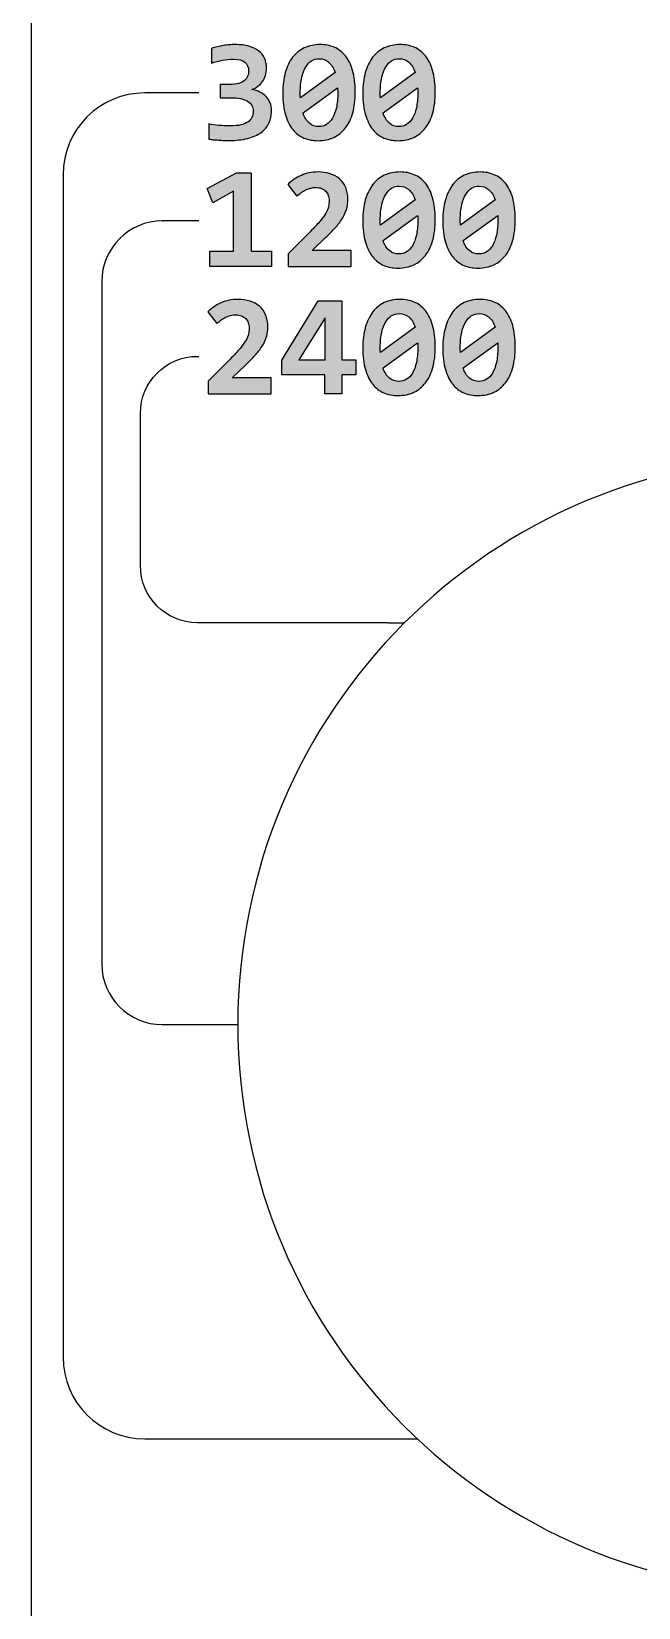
# Model space of a CAD drawing. Extents: x 82 to 113, y 106 to 206.
# Drawn here: x 81.82 to 93.59, y 146.97 to 177.52 of the extents above; entities that cross this region are included whole.
import ezdxf

# ---------------------------------------------------------------- set-up
doc = ezdxf.new("R2010")
doc.units = 0
doc.header["$MEASUREMENT"] = 0
doc.layers.add('LAYER_2', color=7, linetype='CONTINUOUS')
doc.layers.add('LAYER_3', color=7, linetype='CONTINUOUS')

# ---------------------------------------------------------------- blocks, each defined once
blk = doc.blocks.new('BLOCK_3')
at = {"layer": 'LAYER_3', "color": 7}
blk.add_open_spline([(107.816, 158.271), (107.816, 152.196), (102.891, 147.271), (96.816, 147.271), (90.741, 147.271), (85.816, 152.196), (85.816, 158.271), (85.816, 164.346), (90.741, 169.271), (96.816, 169.271), (102.891, 169.271), (107.816, 164.346), (107.816, 158.271), (107.816, 158.271), (107.816, 158.271), (107.816, 158.271)], degree=3, knots=[0, 0, 0, 0, 1, 1, 1, 2, 2, 2, 3, 3, 3, 4, 4, 4, 5, 5, 5, 5], dxfattribs=at)
blk = doc.blocks.new('BLOCK_4')
at = {"layer": 'LAYER_3', "color": 7}
blk.add_open_spline([(107.816, 158.271), (107.816, 152.196), (102.891, 147.271), (96.816, 147.271), (90.741, 147.271), (85.816, 152.196), (85.816, 158.271), (85.816, 164.346), (90.741, 169.271), (96.816, 169.271), (102.891, 169.271), (107.816, 164.346), (107.816, 158.271), (107.816, 158.271), (107.816, 158.271), (107.816, 158.271)], degree=3, knots=[0, 0, 0, 0, 1, 1, 1, 2, 2, 2, 3, 3, 3, 4, 4, 4, 5, 5, 5, 5], dxfattribs=at)
blk = doc.blocks.new('BLOCK_14')
at = {"layer": 'LAYER_2'}
h = blk.add_hatch(color=7, dxfattribs=at)
h.dxf.hatch_style = 2
edge = h.paths.add_edge_path()
edge.add_spline(control_points=[(86.468, 175.983), (86.468, 175.894), (86.452, 175.814), (86.419, 175.743), (86.386, 175.672), (86.335, 175.611), (86.267, 175.561), (86.198, 175.511), (86.112, 175.473), (86.008, 175.446), (85.904, 175.419), (85.782, 175.406), (85.642, 175.406), (85.61, 175.406), (85.578, 175.407), (85.543, 175.408), (85.509, 175.409), (85.474, 175.411), (85.44, 175.414), (85.407, 175.416), (85.373, 175.419), (85.341, 175.422), (85.309, 175.425), (85.28, 175.429), (85.254, 175.434), (85.254, 175.434), (85.254, 175.726), (85.254, 175.726), (85.312, 175.715), (85.377, 175.706), (85.449, 175.699), (85.522, 175.692), (85.597, 175.689), (85.675, 175.689), (85.751, 175.689), (85.817, 175.695), (85.872, 175.708), (85.927, 175.721), (85.972, 175.739), (86.008, 175.764), (86.044, 175.788), (86.07, 175.818), (86.087, 175.854), (86.104, 175.89), (86.113, 175.93), (86.113, 175.975), (86.113, 176.015), (86.104, 176.05), (86.087, 176.083), (86.069, 176.115), (86.043, 176.142), (86.007, 176.165), (85.971, 176.187), (85.925, 176.205), (85.87, 176.217), (85.814, 176.229), (85.748, 176.236), (85.672, 176.236), (85.672, 176.236), (85.472, 176.236), (85.472, 176.236), (85.472, 176.236), (85.472, 176.492), (85.472, 176.492), (85.472, 176.492), (85.655, 176.492), (85.655, 176.492), (85.727, 176.492), (85.786, 176.499), (85.834, 176.513), (85.881, 176.528), (85.919, 176.547), (85.947, 176.57), (85.975, 176.594), (85.995, 176.623), (86.007, 176.655), (86.019, 176.688), (86.025, 176.722), (86.025, 176.758), (86.025, 176.831), (86.001, 176.887), (85.953, 176.925), (85.905, 176.963), (85.831, 176.982), (85.731, 176.982), (85.66, 176.982), (85.589, 176.976), (85.519, 176.962), (85.449, 176.948), (85.377, 176.93), (85.303, 176.907), (85.303, 176.907), (85.303, 177.189), (85.303, 177.189), (85.344, 177.203), (85.383, 177.215), (85.421, 177.224), (85.459, 177.233), (85.496, 177.241), (85.534, 177.247), (85.572, 177.253), (85.61, 177.258), (85.649, 177.261), (85.687, 177.264), (85.727, 177.265), (85.768, 177.265), (85.868, 177.265), (85.955, 177.254), (86.03, 177.233), (86.104, 177.212), (86.167, 177.182), (86.218, 177.143), (86.269, 177.104), (86.308, 177.056), (86.333, 177), (86.359, 176.944), (86.372, 176.882), (86.372, 176.813), (86.372, 176.704), (86.347, 176.615), (86.297, 176.548), (86.247, 176.48), (86.177, 176.429), (86.087, 176.393), (86.145, 176.384), (86.197, 176.368), (86.244, 176.345), (86.291, 176.323), (86.331, 176.294), (86.364, 176.258), (86.398, 176.223), (86.424, 176.182), (86.442, 176.136), (86.459, 176.09), (86.468, 176.039), (86.468, 175.983)], knot_values=[0, 0, 0, 0, 1, 1, 1, 2, 2, 2, 3, 3, 3, 4, 4, 4, 5, 5, 5, 6, 6, 6, 7, 7, 7, 8, 8, 8, 9, 9, 9, 10, 10, 10, 11, 11, 11, 12, 12, 12, 13, 13, 13, 14, 14, 14, 15, 15, 15, 16, 16, 16, 17, 17, 17, 18, 18, 18, 19, 19, 19, 20, 20, 20, 21, 21, 21, 22, 22, 22, 23, 23, 23, 24, 24, 24, 25, 25, 25, 26, 26, 26, 27, 27, 27, 28, 28, 28, 29, 29, 29, 30, 30, 30, 31, 31, 31, 32, 32, 32, 33, 33, 33, 34, 34, 34, 35, 35, 35, 36, 36, 36, 37, 37, 37, 38, 38, 38, 39, 39, 39, 40, 40, 40, 41, 41, 41, 42, 42, 42, 43, 43, 43, 44, 44, 44, 45, 45, 45, 45], degree=3, periodic=1)
h = blk.add_hatch(color=7, dxfattribs=at)
h.dxf.hatch_style = 2
edge = h.paths.add_edge_path()
edge.add_spline(control_points=[(88.093, 176.342), (88.093, 176.194), (88.077, 176.061), (88.045, 175.945), (88.013, 175.828), (87.966, 175.73), (87.904, 175.649), (87.842, 175.569), (87.766, 175.507), (87.677, 175.465), (87.588, 175.423), (87.486, 175.402), (87.371, 175.402), (87.272, 175.402), (87.18, 175.419), (87.097, 175.454), (87.013, 175.489), (86.941, 175.544), (86.88, 175.619), (86.82, 175.694), (86.772, 175.79), (86.739, 175.906), (86.705, 176.023), (86.688, 176.163), (86.688, 176.325), (86.688, 176.473), (86.704, 176.605), (86.736, 176.722), (86.769, 176.839), (86.816, 176.937), (86.878, 177.018), (86.939, 177.098), (87.015, 177.159), (87.105, 177.202), (87.195, 177.244), (87.297, 177.265), (87.411, 177.265), (87.51, 177.265), (87.602, 177.248), (87.685, 177.213), (87.769, 177.178), (87.841, 177.123), (87.901, 177.049), (87.961, 176.974), (88.008, 176.879), (88.042, 176.762), (88.076, 176.645), (88.093, 176.505), (88.093, 176.342)], knot_values=[0, 0, 0, 0, 1, 1, 1, 2, 2, 2, 3, 3, 3, 4, 4, 4, 5, 5, 5, 6, 6, 6, 7, 7, 7, 8, 8, 8, 9, 9, 9, 10, 10, 10, 11, 11, 11, 12, 12, 12, 13, 13, 13, 14, 14, 14, 15, 15, 15, 16, 16, 16, 16], degree=3, periodic=1)
edge = h.paths.add_edge_path()
edge.add_spline(control_points=[(87.027, 176.336), (87.027, 176.318), (87.027, 176.301), (87.027, 176.285), (87.027, 176.268), (87.027, 176.252), (87.029, 176.236), (87.029, 176.236), (87.705, 176.723), (87.705, 176.723), (87.672, 176.814), (87.63, 176.882), (87.577, 176.925), (87.524, 176.969), (87.462, 176.991), (87.39, 176.991), (87.339, 176.991), (87.291, 176.978), (87.247, 176.951), (87.203, 176.925), (87.165, 176.885), (87.132, 176.831), (87.099, 176.777), (87.074, 176.709), (87.055, 176.627), (87.036, 176.545), (87.027, 176.448), (87.027, 176.336)], knot_values=[0, 0, 0, 0, 1, 1, 1, 2, 2, 2, 3, 3, 3, 4, 4, 4, 5, 5, 5, 6, 6, 6, 7, 7, 7, 8, 8, 8, 9, 9, 9, 9], degree=3, periodic=1)
edge = h.paths.add_edge_path()
edge.add_spline(control_points=[(87.754, 176.331), (87.754, 176.346), (87.754, 176.362), (87.753, 176.378), (87.752, 176.394), (87.751, 176.41), (87.751, 176.424), (87.751, 176.424), (87.08, 175.939), (87.08, 175.939), (87.11, 175.85), (87.151, 175.784), (87.204, 175.741), (87.258, 175.698), (87.32, 175.676), (87.39, 175.676), (87.442, 175.676), (87.49, 175.689), (87.534, 175.716), (87.579, 175.743), (87.618, 175.783), (87.65, 175.837), (87.683, 175.89), (87.708, 175.958), (87.727, 176.041), (87.745, 176.123), (87.754, 176.22), (87.754, 176.331)], knot_values=[0, 0, 0, 0, 1, 1, 1, 2, 2, 2, 3, 3, 3, 4, 4, 4, 5, 5, 5, 6, 6, 6, 7, 7, 7, 8, 8, 8, 9, 9, 9, 9], degree=3, periodic=1)
h = blk.add_hatch(color=7, dxfattribs=at)
h.dxf.hatch_style = 2
edge = h.paths.add_edge_path()
edge.add_spline(control_points=[(89.645, 176.342), (89.645, 176.194), (89.629, 176.061), (89.597, 175.945), (89.564, 175.828), (89.517, 175.73), (89.455, 175.649), (89.393, 175.569), (89.318, 175.507), (89.229, 175.465), (89.14, 175.423), (89.038, 175.402), (88.923, 175.402), (88.824, 175.402), (88.732, 175.419), (88.649, 175.454), (88.565, 175.489), (88.493, 175.544), (88.432, 175.619), (88.372, 175.694), (88.324, 175.79), (88.29, 175.906), (88.256, 176.023), (88.239, 176.163), (88.239, 176.325), (88.239, 176.473), (88.256, 176.605), (88.288, 176.722), (88.321, 176.839), (88.368, 176.937), (88.429, 177.018), (88.491, 177.098), (88.567, 177.159), (88.657, 177.202), (88.747, 177.244), (88.849, 177.265), (88.963, 177.265), (89.062, 177.265), (89.153, 177.248), (89.237, 177.213), (89.32, 177.178), (89.392, 177.123), (89.453, 177.049), (89.513, 176.974), (89.56, 176.879), (89.594, 176.762), (89.628, 176.645), (89.645, 176.505), (89.645, 176.342)], knot_values=[0, 0, 0, 0, 1, 1, 1, 2, 2, 2, 3, 3, 3, 4, 4, 4, 5, 5, 5, 6, 6, 6, 7, 7, 7, 8, 8, 8, 9, 9, 9, 10, 10, 10, 11, 11, 11, 12, 12, 12, 13, 13, 13, 14, 14, 14, 15, 15, 15, 16, 16, 16, 16], degree=3, periodic=1)
edge = h.paths.add_edge_path()
edge.add_spline(control_points=[(88.578, 176.336), (88.578, 176.318), (88.578, 176.301), (88.578, 176.285), (88.578, 176.268), (88.579, 176.252), (88.581, 176.236), (88.581, 176.236), (89.256, 176.723), (89.256, 176.723), (89.224, 176.814), (89.182, 176.882), (89.129, 176.925), (89.076, 176.969), (89.014, 176.991), (88.942, 176.991), (88.891, 176.991), (88.843, 176.978), (88.799, 176.951), (88.755, 176.925), (88.716, 176.885), (88.684, 176.831), (88.651, 176.777), (88.625, 176.709), (88.606, 176.627), (88.588, 176.545), (88.578, 176.448), (88.578, 176.336)], knot_values=[0, 0, 0, 0, 1, 1, 1, 2, 2, 2, 3, 3, 3, 4, 4, 4, 5, 5, 5, 6, 6, 6, 7, 7, 7, 8, 8, 8, 9, 9, 9, 9], degree=3, periodic=1)
edge = h.paths.add_edge_path()
edge.add_spline(control_points=[(89.306, 176.331), (89.306, 176.346), (89.305, 176.362), (89.304, 176.378), (89.304, 176.394), (89.303, 176.41), (89.303, 176.424), (89.303, 176.424), (88.632, 175.939), (88.632, 175.939), (88.661, 175.85), (88.703, 175.784), (88.756, 175.741), (88.809, 175.698), (88.871, 175.676), (88.942, 175.676), (88.994, 175.676), (89.041, 175.689), (89.086, 175.716), (89.131, 175.743), (89.169, 175.783), (89.202, 175.837), (89.234, 175.89), (89.26, 175.958), (89.278, 176.041), (89.297, 176.123), (89.306, 176.22), (89.306, 176.331)], knot_values=[0, 0, 0, 0, 1, 1, 1, 2, 2, 2, 3, 3, 3, 4, 4, 4, 5, 5, 5, 6, 6, 6, 7, 7, 7, 8, 8, 8, 9, 9, 9, 9], degree=3, periodic=1)
h = blk.add_hatch(color=7, dxfattribs=at)
h.dxf.hatch_style = 2
h.paths.add_polyline_path([(85.272, 172.964), (85.272, 173.263), (85.731, 173.263), (85.731, 174.421), (85.332, 174.2), (85.221, 174.474), (85.793, 174.776), (86.076, 174.776), (86.076, 173.263), (86.471, 173.263), (86.471, 172.964)])
h = blk.add_hatch(color=7, dxfattribs=at)
h.dxf.hatch_style = 2
edge = h.paths.add_edge_path()
edge.add_spline(control_points=[(86.792, 172.964), (86.792, 172.964), (86.792, 173.212), (86.792, 173.212), (86.792, 173.212), (87.218, 173.638), (87.218, 173.638), (87.298, 173.718), (87.362, 173.787), (87.41, 173.845), (87.459, 173.903), (87.496, 173.954), (87.522, 174), (87.548, 174.045), (87.565, 174.087), (87.574, 174.126), (87.582, 174.164), (87.586, 174.204), (87.586, 174.246), (87.586, 174.28), (87.581, 174.312), (87.57, 174.343), (87.558, 174.374), (87.542, 174.4), (87.521, 174.423), (87.5, 174.445), (87.474, 174.463), (87.441, 174.477), (87.409, 174.49), (87.372, 174.496), (87.331, 174.496), (87.26, 174.496), (87.195, 174.481), (87.134, 174.45), (87.073, 174.42), (87.016, 174.379), (86.962, 174.327), (86.962, 174.327), (86.784, 174.556), (86.784, 174.556), (86.862, 174.628), (86.95, 174.686), (87.048, 174.73), (87.146, 174.774), (87.252, 174.796), (87.366, 174.796), (87.454, 174.796), (87.534, 174.784), (87.605, 174.762), (87.677, 174.739), (87.738, 174.706), (87.789, 174.662), (87.84, 174.618), (87.88, 174.563), (87.908, 174.496), (87.936, 174.43), (87.95, 174.354), (87.95, 174.268), (87.95, 174.196), (87.94, 174.129), (87.921, 174.067), (87.902, 174.005), (87.874, 173.945), (87.837, 173.886), (87.8, 173.827), (87.755, 173.768), (87.701, 173.71), (87.647, 173.651), (87.586, 173.589), (87.517, 173.524), (87.517, 173.524), (87.255, 173.274), (87.255, 173.274), (87.255, 173.274), (88.015, 173.274), (88.015, 173.274), (88.015, 173.274), (88.015, 172.964), (88.015, 172.964), (88.015, 172.964), (86.792, 172.964), (86.792, 172.964)], knot_values=[0, 0, 0, 0, 1, 1, 1, 2, 2, 2, 3, 3, 3, 4, 4, 4, 5, 5, 5, 6, 6, 6, 7, 7, 7, 8, 8, 8, 9, 9, 9, 10, 10, 10, 11, 11, 11, 12, 12, 12, 13, 13, 13, 14, 14, 14, 15, 15, 15, 16, 16, 16, 17, 17, 17, 18, 18, 18, 19, 19, 19, 20, 20, 20, 21, 21, 21, 22, 22, 22, 23, 23, 23, 24, 24, 24, 25, 25, 25, 26, 26, 26, 27, 27, 27, 27], degree=3, periodic=1)
h = blk.add_hatch(color=7, dxfattribs=at)
h.dxf.hatch_style = 2
edge = h.paths.add_edge_path()
edge.add_spline(control_points=[(89.645, 173.872), (89.645, 173.724), (89.629, 173.592), (89.597, 173.475), (89.564, 173.359), (89.517, 173.26), (89.455, 173.18), (89.393, 173.099), (89.318, 173.038), (89.229, 172.996), (89.14, 172.954), (89.038, 172.932), (88.923, 172.932), (88.824, 172.932), (88.732, 172.95), (88.649, 172.985), (88.565, 173.02), (88.493, 173.075), (88.432, 173.149), (88.372, 173.224), (88.324, 173.32), (88.29, 173.437), (88.256, 173.553), (88.239, 173.693), (88.239, 173.856), (88.239, 174.004), (88.256, 174.136), (88.288, 174.253), (88.321, 174.369), (88.368, 174.468), (88.429, 174.548), (88.491, 174.629), (88.567, 174.69), (88.657, 174.732), (88.747, 174.774), (88.849, 174.796), (88.963, 174.796), (89.062, 174.796), (89.153, 174.778), (89.237, 174.743), (89.32, 174.708), (89.392, 174.654), (89.453, 174.579), (89.513, 174.505), (89.56, 174.409), (89.594, 174.293), (89.628, 174.176), (89.645, 174.036), (89.645, 173.872)], knot_values=[0, 0, 0, 0, 1, 1, 1, 2, 2, 2, 3, 3, 3, 4, 4, 4, 5, 5, 5, 6, 6, 6, 7, 7, 7, 8, 8, 8, 9, 9, 9, 10, 10, 10, 11, 11, 11, 12, 12, 12, 13, 13, 13, 14, 14, 14, 15, 15, 15, 16, 16, 16, 16], degree=3, periodic=1)
edge = h.paths.add_edge_path()
edge.add_spline(control_points=[(88.578, 173.867), (88.578, 173.848), (88.578, 173.831), (88.578, 173.815), (88.578, 173.799), (88.579, 173.783), (88.581, 173.766), (88.581, 173.766), (89.256, 174.254), (89.256, 174.254), (89.224, 174.345), (89.182, 174.412), (89.129, 174.456), (89.076, 174.499), (89.014, 174.521), (88.942, 174.521), (88.891, 174.521), (88.843, 174.508), (88.799, 174.482), (88.755, 174.456), (88.716, 174.416), (88.684, 174.361), (88.651, 174.307), (88.625, 174.239), (88.606, 174.158), (88.588, 174.076), (88.578, 173.979), (88.578, 173.867)], knot_values=[0, 0, 0, 0, 1, 1, 1, 2, 2, 2, 3, 3, 3, 4, 4, 4, 5, 5, 5, 6, 6, 6, 7, 7, 7, 8, 8, 8, 9, 9, 9, 9], degree=3, periodic=1)
edge = h.paths.add_edge_path()
edge.add_spline(control_points=[(89.306, 173.861), (89.306, 173.877), (89.305, 173.893), (89.304, 173.909), (89.304, 173.925), (89.303, 173.94), (89.303, 173.955), (89.303, 173.955), (88.632, 173.47), (88.632, 173.47), (88.661, 173.381), (88.703, 173.315), (88.756, 173.271), (88.809, 173.228), (88.871, 173.207), (88.942, 173.207), (88.994, 173.207), (89.041, 173.22), (89.086, 173.247), (89.131, 173.273), (89.169, 173.313), (89.202, 173.367), (89.234, 173.421), (89.26, 173.489), (89.278, 173.571), (89.297, 173.653), (89.306, 173.75), (89.306, 173.861)], knot_values=[0, 0, 0, 0, 1, 1, 1, 2, 2, 2, 3, 3, 3, 4, 4, 4, 5, 5, 5, 6, 6, 6, 7, 7, 7, 8, 8, 8, 9, 9, 9, 9], degree=3, periodic=1)
h = blk.add_hatch(color=7, dxfattribs=at)
h.dxf.hatch_style = 2
edge = h.paths.add_edge_path()
edge.add_spline(control_points=[(91.197, 173.872), (91.197, 173.724), (91.18, 173.592), (91.148, 173.475), (91.116, 173.359), (91.069, 173.26), (91.007, 173.18), (90.945, 173.099), (90.869, 173.038), (90.78, 172.996), (90.691, 172.954), (90.589, 172.932), (90.474, 172.932), (90.375, 172.932), (90.284, 172.95), (90.2, 172.985), (90.117, 173.02), (90.044, 173.075), (89.984, 173.149), (89.923, 173.224), (89.876, 173.32), (89.842, 173.437), (89.808, 173.553), (89.791, 173.693), (89.791, 173.856), (89.791, 174.004), (89.807, 174.136), (89.84, 174.253), (89.872, 174.369), (89.92, 174.468), (89.981, 174.548), (90.043, 174.629), (90.118, 174.69), (90.208, 174.732), (90.299, 174.774), (90.401, 174.796), (90.514, 174.796), (90.614, 174.796), (90.705, 174.778), (90.789, 174.743), (90.872, 174.708), (90.944, 174.654), (91.004, 174.579), (91.064, 174.505), (91.112, 174.409), (91.146, 174.293), (91.179, 174.176), (91.197, 174.036), (91.197, 173.872)], knot_values=[0, 0, 0, 0, 1, 1, 1, 2, 2, 2, 3, 3, 3, 4, 4, 4, 5, 5, 5, 6, 6, 6, 7, 7, 7, 8, 8, 8, 9, 9, 9, 10, 10, 10, 11, 11, 11, 12, 12, 12, 13, 13, 13, 14, 14, 14, 15, 15, 15, 16, 16, 16, 16], degree=3, periodic=1)
edge = h.paths.add_edge_path()
edge.add_spline(control_points=[(90.13, 173.867), (90.13, 173.848), (90.13, 173.831), (90.13, 173.815), (90.13, 173.799), (90.131, 173.783), (90.133, 173.766), (90.133, 173.766), (90.808, 174.254), (90.808, 174.254), (90.776, 174.345), (90.733, 174.412), (90.68, 174.456), (90.628, 174.499), (90.565, 174.521), (90.494, 174.521), (90.442, 174.521), (90.394, 174.508), (90.35, 174.482), (90.306, 174.456), (90.268, 174.416), (90.235, 174.361), (90.203, 174.307), (90.177, 174.239), (90.158, 174.158), (90.139, 174.076), (90.13, 173.979), (90.13, 173.867)], knot_values=[0, 0, 0, 0, 1, 1, 1, 2, 2, 2, 3, 3, 3, 4, 4, 4, 5, 5, 5, 6, 6, 6, 7, 7, 7, 8, 8, 8, 9, 9, 9, 9], degree=3, periodic=1)
edge = h.paths.add_edge_path()
edge.add_spline(control_points=[(90.858, 173.861), (90.858, 173.877), (90.857, 173.893), (90.856, 173.909), (90.855, 173.925), (90.855, 173.94), (90.855, 173.955), (90.855, 173.955), (90.184, 173.47), (90.184, 173.47), (90.213, 173.381), (90.254, 173.315), (90.308, 173.271), (90.361, 173.228), (90.423, 173.207), (90.494, 173.207), (90.545, 173.207), (90.593, 173.22), (90.638, 173.247), (90.682, 173.273), (90.721, 173.313), (90.753, 173.367), (90.786, 173.421), (90.812, 173.489), (90.83, 173.571), (90.848, 173.653), (90.858, 173.75), (90.858, 173.861)], knot_values=[0, 0, 0, 0, 1, 1, 1, 2, 2, 2, 3, 3, 3, 4, 4, 4, 5, 5, 5, 6, 6, 6, 7, 7, 7, 8, 8, 8, 9, 9, 9, 9], degree=3, periodic=1)
h = blk.add_hatch(color=7, dxfattribs=at)
h.dxf.hatch_style = 2
edge = h.paths.add_edge_path()
edge.add_spline(control_points=[(85.241, 170.495), (85.241, 170.495), (85.241, 170.743), (85.241, 170.743), (85.241, 170.743), (85.666, 171.169), (85.666, 171.169), (85.746, 171.248), (85.81, 171.317), (85.859, 171.375), (85.907, 171.433), (85.944, 171.485), (85.97, 171.53), (85.996, 171.576), (86.014, 171.618), (86.022, 171.656), (86.03, 171.695), (86.034, 171.735), (86.034, 171.776), (86.034, 171.81), (86.029, 171.843), (86.018, 171.873), (86.007, 171.904), (85.991, 171.931), (85.97, 171.953), (85.948, 171.976), (85.922, 171.994), (85.89, 172.007), (85.857, 172.02), (85.821, 172.027), (85.779, 172.027), (85.709, 172.027), (85.643, 172.012), (85.582, 171.981), (85.522, 171.95), (85.464, 171.909), (85.41, 171.858), (85.41, 171.858), (85.232, 172.086), (85.232, 172.086), (85.31, 172.159), (85.398, 172.217), (85.496, 172.261), (85.594, 172.304), (85.7, 172.326), (85.814, 172.326), (85.902, 172.326), (85.982, 172.315), (86.054, 172.292), (86.125, 172.27), (86.187, 172.237), (86.238, 172.192), (86.289, 172.148), (86.328, 172.093), (86.356, 172.027), (86.384, 171.961), (86.398, 171.885), (86.398, 171.798), (86.398, 171.727), (86.389, 171.66), (86.369, 171.598), (86.35, 171.536), (86.322, 171.475), (86.285, 171.417), (86.248, 171.358), (86.203, 171.299), (86.149, 171.24), (86.096, 171.181), (86.034, 171.119), (85.965, 171.054), (85.965, 171.054), (85.704, 170.805), (85.704, 170.805), (85.704, 170.805), (86.463, 170.805), (86.463, 170.805), (86.463, 170.805), (86.463, 170.495), (86.463, 170.495), (86.463, 170.495), (85.241, 170.495), (85.241, 170.495)], knot_values=[0, 0, 0, 0, 1, 1, 1, 2, 2, 2, 3, 3, 3, 4, 4, 4, 5, 5, 5, 6, 6, 6, 7, 7, 7, 8, 8, 8, 9, 9, 9, 10, 10, 10, 11, 11, 11, 12, 12, 12, 13, 13, 13, 14, 14, 14, 15, 15, 15, 16, 16, 16, 17, 17, 17, 18, 18, 18, 19, 19, 19, 20, 20, 20, 21, 21, 21, 22, 22, 22, 23, 23, 23, 24, 24, 24, 25, 25, 25, 26, 26, 26, 27, 27, 27, 27], degree=3, periodic=1)
h = blk.add_hatch(color=7, dxfattribs=at)
h.dxf.hatch_style = 2
h.paths.add_polyline_path([(87.834, 170.861), (87.834, 170.495), (87.506, 170.495), (87.506, 170.861), (86.668, 170.861), (86.668, 171.149), (87.371, 172.296), (87.834, 172.296), (87.834, 171.158), (88.107, 171.158), (88.107, 170.861)])
h.paths.add_polyline_path([(87.51, 171.971), (86.998, 171.158), (87.51, 171.158)])
h = blk.add_hatch(color=7, dxfattribs=at)
h.dxf.hatch_style = 2
edge = h.paths.add_edge_path()
edge.add_spline(control_points=[(89.645, 171.403), (89.645, 171.255), (89.629, 171.123), (89.597, 171.006), (89.564, 170.889), (89.517, 170.791), (89.455, 170.71), (89.393, 170.63), (89.318, 170.569), (89.229, 170.526), (89.14, 170.484), (89.038, 170.463), (88.923, 170.463), (88.824, 170.463), (88.732, 170.48), (88.649, 170.515), (88.565, 170.55), (88.493, 170.605), (88.432, 170.68), (88.372, 170.755), (88.324, 170.851), (88.29, 170.967), (88.256, 171.084), (88.239, 171.224), (88.239, 171.386), (88.239, 171.534), (88.256, 171.667), (88.288, 171.783), (88.321, 171.9), (88.368, 171.998), (88.429, 172.079), (88.491, 172.159), (88.567, 172.22), (88.657, 172.263), (88.747, 172.305), (88.849, 172.326), (88.963, 172.326), (89.062, 172.326), (89.153, 172.309), (89.237, 172.274), (89.32, 172.239), (89.392, 172.184), (89.453, 172.11), (89.513, 172.035), (89.56, 171.94), (89.594, 171.823), (89.628, 171.706), (89.645, 171.566), (89.645, 171.403)], knot_values=[0, 0, 0, 0, 1, 1, 1, 2, 2, 2, 3, 3, 3, 4, 4, 4, 5, 5, 5, 6, 6, 6, 7, 7, 7, 8, 8, 8, 9, 9, 9, 10, 10, 10, 11, 11, 11, 12, 12, 12, 13, 13, 13, 14, 14, 14, 15, 15, 15, 16, 16, 16, 16], degree=3, periodic=1)
edge = h.paths.add_edge_path()
edge.add_spline(control_points=[(88.578, 171.397), (88.578, 171.379), (88.578, 171.362), (88.578, 171.346), (88.578, 171.33), (88.579, 171.313), (88.581, 171.297), (88.581, 171.297), (89.256, 171.785), (89.256, 171.785), (89.224, 171.875), (89.182, 171.943), (89.129, 171.986), (89.076, 172.03), (89.014, 172.052), (88.942, 172.052), (88.891, 172.052), (88.843, 172.039), (88.799, 172.013), (88.755, 171.986), (88.716, 171.946), (88.684, 171.892), (88.651, 171.838), (88.625, 171.77), (88.606, 171.688), (88.588, 171.606), (88.578, 171.509), (88.578, 171.397)], knot_values=[0, 0, 0, 0, 1, 1, 1, 2, 2, 2, 3, 3, 3, 4, 4, 4, 5, 5, 5, 6, 6, 6, 7, 7, 7, 8, 8, 8, 9, 9, 9, 9], degree=3, periodic=1)
edge = h.paths.add_edge_path()
edge.add_spline(control_points=[(89.306, 171.392), (89.306, 171.407), (89.305, 171.423), (89.304, 171.439), (89.304, 171.455), (89.303, 171.471), (89.303, 171.485), (89.303, 171.485), (88.632, 171), (88.632, 171), (88.661, 170.911), (88.703, 170.845), (88.756, 170.802), (88.809, 170.759), (88.871, 170.737), (88.942, 170.737), (88.994, 170.737), (89.041, 170.75), (89.086, 170.777), (89.131, 170.804), (89.169, 170.844), (89.202, 170.898), (89.234, 170.951), (89.26, 171.02), (89.278, 171.102), (89.297, 171.184), (89.306, 171.281), (89.306, 171.392)], knot_values=[0, 0, 0, 0, 1, 1, 1, 2, 2, 2, 3, 3, 3, 4, 4, 4, 5, 5, 5, 6, 6, 6, 7, 7, 7, 8, 8, 8, 9, 9, 9, 9], degree=3, periodic=1)
h = blk.add_hatch(color=7, dxfattribs=at)
h.dxf.hatch_style = 2
edge = h.paths.add_edge_path()
edge.add_spline(control_points=[(91.197, 171.403), (91.197, 171.255), (91.18, 171.123), (91.148, 171.006), (91.116, 170.889), (91.069, 170.791), (91.007, 170.71), (90.945, 170.63), (90.869, 170.569), (90.78, 170.526), (90.691, 170.484), (90.589, 170.463), (90.474, 170.463), (90.375, 170.463), (90.284, 170.48), (90.2, 170.515), (90.117, 170.55), (90.044, 170.605), (89.984, 170.68), (89.923, 170.755), (89.876, 170.851), (89.842, 170.967), (89.808, 171.084), (89.791, 171.224), (89.791, 171.386), (89.791, 171.534), (89.807, 171.667), (89.84, 171.783), (89.872, 171.9), (89.92, 171.998), (89.981, 172.079), (90.043, 172.159), (90.118, 172.22), (90.208, 172.263), (90.299, 172.305), (90.401, 172.326), (90.514, 172.326), (90.614, 172.326), (90.705, 172.309), (90.789, 172.274), (90.872, 172.239), (90.944, 172.184), (91.004, 172.11), (91.064, 172.035), (91.112, 171.94), (91.146, 171.823), (91.179, 171.706), (91.197, 171.566), (91.197, 171.403)], knot_values=[0, 0, 0, 0, 1, 1, 1, 2, 2, 2, 3, 3, 3, 4, 4, 4, 5, 5, 5, 6, 6, 6, 7, 7, 7, 8, 8, 8, 9, 9, 9, 10, 10, 10, 11, 11, 11, 12, 12, 12, 13, 13, 13, 14, 14, 14, 15, 15, 15, 16, 16, 16, 16], degree=3, periodic=1)
edge = h.paths.add_edge_path()
edge.add_spline(control_points=[(90.13, 171.397), (90.13, 171.379), (90.13, 171.362), (90.13, 171.346), (90.13, 171.33), (90.131, 171.313), (90.133, 171.297), (90.133, 171.297), (90.808, 171.785), (90.808, 171.785), (90.776, 171.875), (90.733, 171.943), (90.68, 171.986), (90.628, 172.03), (90.565, 172.052), (90.494, 172.052), (90.442, 172.052), (90.394, 172.039), (90.35, 172.013), (90.306, 171.986), (90.268, 171.946), (90.235, 171.892), (90.203, 171.838), (90.177, 171.77), (90.158, 171.688), (90.139, 171.606), (90.13, 171.509), (90.13, 171.397)], knot_values=[0, 0, 0, 0, 1, 1, 1, 2, 2, 2, 3, 3, 3, 4, 4, 4, 5, 5, 5, 6, 6, 6, 7, 7, 7, 8, 8, 8, 9, 9, 9, 9], degree=3, periodic=1)
edge = h.paths.add_edge_path()
edge.add_spline(control_points=[(90.858, 171.392), (90.858, 171.407), (90.857, 171.423), (90.856, 171.439), (90.855, 171.455), (90.855, 171.471), (90.855, 171.485), (90.855, 171.485), (90.184, 171), (90.184, 171), (90.213, 170.911), (90.254, 170.845), (90.308, 170.802), (90.361, 170.759), (90.423, 170.737), (90.494, 170.737), (90.545, 170.737), (90.593, 170.75), (90.638, 170.777), (90.682, 170.804), (90.721, 170.844), (90.753, 170.898), (90.786, 170.951), (90.812, 171.02), (90.83, 171.102), (90.848, 171.184), (90.858, 171.281), (90.858, 171.392)], knot_values=[0, 0, 0, 0, 1, 1, 1, 2, 2, 2, 3, 3, 3, 4, 4, 4, 5, 5, 5, 6, 6, 6, 7, 7, 7, 8, 8, 8, 9, 9, 9, 9], degree=3, periodic=1)
for points in [[(85.272, 172.964), (85.272, 173.263), (85.731, 173.263), (85.731, 174.421), (85.332, 174.2), (85.221, 174.474), (85.793, 174.776), (86.076, 174.776), (86.076, 173.263), (86.471, 173.263), (86.471, 172.964), (85.272, 172.964)], [(87.834, 170.861), (87.834, 170.495), (87.506, 170.495), (87.506, 170.861), (86.668, 170.861), (86.668, 171.149), (87.371, 172.296), (87.834, 172.296), (87.834, 171.158), (88.107, 171.158), (88.107, 170.861), (87.834, 170.861)], [(87.51, 171.971), (86.998, 171.158), (87.51, 171.158), (87.51, 171.971)]]:
    blk.add_lwpolyline(points, dxfattribs=at)
for points, knots in [([(86.468, 175.983), (86.468, 175.894), (86.452, 175.814), (86.419, 175.743), (86.386, 175.672), (86.335, 175.611), (86.267, 175.561), (86.198, 175.511), (86.112, 175.473), (86.008, 175.446), (85.904, 175.419), (85.782, 175.406), (85.642, 175.406), (85.61, 175.406), (85.578, 175.407), (85.543, 175.408), (85.509, 175.409), (85.474, 175.411), (85.44, 175.414), (85.407, 175.416), (85.373, 175.419), (85.341, 175.422), (85.309, 175.425), (85.28, 175.429), (85.254, 175.434), (85.254, 175.434), (85.254, 175.726), (85.254, 175.726), (85.312, 175.715), (85.377, 175.706), (85.449, 175.699), (85.522, 175.692), (85.597, 175.689), (85.675, 175.689), (85.751, 175.689), (85.817, 175.695), (85.872, 175.708), (85.927, 175.721), (85.972, 175.739), (86.008, 175.764), (86.044, 175.788), (86.07, 175.818), (86.087, 175.854), (86.104, 175.89), (86.113, 175.93), (86.113, 175.975), (86.113, 176.015), (86.104, 176.05), (86.087, 176.083), (86.069, 176.115), (86.043, 176.142), (86.007, 176.165), (85.971, 176.187), (85.925, 176.205), (85.87, 176.217), (85.814, 176.229), (85.748, 176.236), (85.672, 176.236), (85.672, 176.236), (85.472, 176.236), (85.472, 176.236), (85.472, 176.236), (85.472, 176.492), (85.472, 176.492), (85.472, 176.492), (85.655, 176.492), (85.655, 176.492), (85.727, 176.492), (85.786, 176.499), (85.834, 176.513), (85.881, 176.528), (85.919, 176.547), (85.947, 176.57), (85.975, 176.594), (85.995, 176.623), (86.007, 176.655), (86.019, 176.688), (86.025, 176.722), (86.025, 176.758), (86.025, 176.831), (86.001, 176.887), (85.953, 176.925), (85.905, 176.963), (85.831, 176.982), (85.731, 176.982), (85.66, 176.982), (85.589, 176.976), (85.519, 176.962), (85.449, 176.948), (85.377, 176.93), (85.303, 176.907), (85.303, 176.907), (85.303, 177.189), (85.303, 177.189), (85.344, 177.203), (85.383, 177.215), (85.421, 177.224), (85.459, 177.233), (85.496, 177.241), (85.534, 177.247), (85.572, 177.253), (85.61, 177.258), (85.649, 177.261), (85.687, 177.264), (85.727, 177.265), (85.768, 177.265), (85.868, 177.265), (85.955, 177.254), (86.03, 177.233), (86.104, 177.212), (86.167, 177.182), (86.218, 177.143), (86.269, 177.104), (86.308, 177.056), (86.333, 177), (86.359, 176.944), (86.372, 176.882), (86.372, 176.813), (86.372, 176.704), (86.347, 176.615), (86.297, 176.548), (86.247, 176.48), (86.177, 176.429), (86.087, 176.393), (86.145, 176.384), (86.197, 176.368), (86.244, 176.345), (86.291, 176.323), (86.331, 176.294), (86.364, 176.258), (86.398, 176.223), (86.424, 176.182), (86.442, 176.136), (86.459, 176.09), (86.468, 176.039), (86.468, 175.983)], [0, 0, 0, 0, 1, 1, 1, 2, 2, 2, 3, 3, 3, 4, 4, 4, 5, 5, 5, 6, 6, 6, 7, 7, 7, 8, 8, 8, 9, 9, 9, 10, 10, 10, 11, 11, 11, 12, 12, 12, 13, 13, 13, 14, 14, 14, 15, 15, 15, 16, 16, 16, 17, 17, 17, 18, 18, 18, 19, 19, 19, 20, 20, 20, 21, 21, 21, 22, 22, 22, 23, 23, 23, 24, 24, 24, 25, 25, 25, 26, 26, 26, 27, 27, 27, 28, 28, 28, 29, 29, 29, 30, 30, 30, 31, 31, 31, 32, 32, 32, 33, 33, 33, 34, 34, 34, 35, 35, 35, 36, 36, 36, 37, 37, 37, 38, 38, 38, 39, 39, 39, 40, 40, 40, 41, 41, 41, 42, 42, 42, 43, 43, 43, 44, 44, 44, 45, 45, 45, 45]), ([(88.093, 176.342), (88.093, 176.194), (88.077, 176.061), (88.045, 175.945), (88.013, 175.828), (87.966, 175.73), (87.904, 175.649), (87.842, 175.569), (87.766, 175.507), (87.677, 175.465), (87.588, 175.423), (87.486, 175.402), (87.371, 175.402), (87.272, 175.402), (87.18, 175.419), (87.097, 175.454), (87.013, 175.489), (86.941, 175.544), (86.88, 175.619), (86.82, 175.694), (86.772, 175.79), (86.739, 175.906), (86.705, 176.023), (86.688, 176.163), (86.688, 176.325), (86.688, 176.473), (86.704, 176.605), (86.736, 176.722), (86.769, 176.839), (86.816, 176.937), (86.878, 177.018), (86.939, 177.098), (87.015, 177.159), (87.105, 177.202), (87.195, 177.244), (87.297, 177.265), (87.411, 177.265), (87.51, 177.265), (87.602, 177.248), (87.685, 177.213), (87.769, 177.178), (87.841, 177.123), (87.901, 177.049), (87.961, 176.974), (88.008, 176.879), (88.042, 176.762), (88.076, 176.645), (88.093, 176.505), (88.093, 176.342)], [0, 0, 0, 0, 1, 1, 1, 2, 2, 2, 3, 3, 3, 4, 4, 4, 5, 5, 5, 6, 6, 6, 7, 7, 7, 8, 8, 8, 9, 9, 9, 10, 10, 10, 11, 11, 11, 12, 12, 12, 13, 13, 13, 14, 14, 14, 15, 15, 15, 16, 16, 16, 16]), ([(89.645, 176.342), (89.645, 176.194), (89.629, 176.061), (89.597, 175.945), (89.564, 175.828), (89.517, 175.73), (89.455, 175.649), (89.393, 175.569), (89.318, 175.507), (89.229, 175.465), (89.14, 175.423), (89.038, 175.402), (88.923, 175.402), (88.824, 175.402), (88.732, 175.419), (88.649, 175.454), (88.565, 175.489), (88.493, 175.544), (88.432, 175.619), (88.372, 175.694), (88.324, 175.79), (88.29, 175.906), (88.256, 176.023), (88.239, 176.163), (88.239, 176.325), (88.239, 176.473), (88.256, 176.605), (88.288, 176.722), (88.321, 176.839), (88.368, 176.937), (88.429, 177.018), (88.491, 177.098), (88.567, 177.159), (88.657, 177.202), (88.747, 177.244), (88.849, 177.265), (88.963, 177.265), (89.062, 177.265), (89.153, 177.248), (89.237, 177.213), (89.32, 177.178), (89.392, 177.123), (89.453, 177.049), (89.513, 176.974), (89.56, 176.879), (89.594, 176.762), (89.628, 176.645), (89.645, 176.505), (89.645, 176.342)], [0, 0, 0, 0, 1, 1, 1, 2, 2, 2, 3, 3, 3, 4, 4, 4, 5, 5, 5, 6, 6, 6, 7, 7, 7, 8, 8, 8, 9, 9, 9, 10, 10, 10, 11, 11, 11, 12, 12, 12, 13, 13, 13, 14, 14, 14, 15, 15, 15, 16, 16, 16, 16]), ([(87.027, 176.336), (87.027, 176.318), (87.027, 176.301), (87.027, 176.285), (87.027, 176.268), (87.027, 176.252), (87.029, 176.236), (87.029, 176.236), (87.705, 176.723), (87.705, 176.723), (87.672, 176.814), (87.63, 176.882), (87.577, 176.925), (87.524, 176.969), (87.462, 176.991), (87.39, 176.991), (87.339, 176.991), (87.291, 176.978), (87.247, 176.951), (87.203, 176.925), (87.165, 176.885), (87.132, 176.831), (87.099, 176.777), (87.074, 176.709), (87.055, 176.627), (87.036, 176.545), (87.027, 176.448), (87.027, 176.336)], [0, 0, 0, 0, 1, 1, 1, 2, 2, 2, 3, 3, 3, 4, 4, 4, 5, 5, 5, 6, 6, 6, 7, 7, 7, 8, 8, 8, 9, 9, 9, 9]), ([(88.578, 176.336), (88.578, 176.318), (88.578, 176.301), (88.578, 176.285), (88.578, 176.268), (88.579, 176.252), (88.581, 176.236), (88.581, 176.236), (89.256, 176.723), (89.256, 176.723), (89.224, 176.814), (89.182, 176.882), (89.129, 176.925), (89.076, 176.969), (89.014, 176.991), (88.942, 176.991), (88.891, 176.991), (88.843, 176.978), (88.799, 176.951), (88.755, 176.925), (88.716, 176.885), (88.684, 176.831), (88.651, 176.777), (88.625, 176.709), (88.606, 176.627), (88.588, 176.545), (88.578, 176.448), (88.578, 176.336)], [0, 0, 0, 0, 1, 1, 1, 2, 2, 2, 3, 3, 3, 4, 4, 4, 5, 5, 5, 6, 6, 6, 7, 7, 7, 8, 8, 8, 9, 9, 9, 9]), ([(87.754, 176.331), (87.754, 176.346), (87.754, 176.362), (87.753, 176.378), (87.752, 176.394), (87.751, 176.41), (87.751, 176.424), (87.751, 176.424), (87.08, 175.939), (87.08, 175.939), (87.11, 175.85), (87.151, 175.784), (87.204, 175.741), (87.258, 175.698), (87.32, 175.676), (87.39, 175.676), (87.442, 175.676), (87.49, 175.689), (87.534, 175.716), (87.579, 175.743), (87.618, 175.783), (87.65, 175.837), (87.683, 175.89), (87.708, 175.958), (87.727, 176.041), (87.745, 176.123), (87.754, 176.22), (87.754, 176.331)], [0, 0, 0, 0, 1, 1, 1, 2, 2, 2, 3, 3, 3, 4, 4, 4, 5, 5, 5, 6, 6, 6, 7, 7, 7, 8, 8, 8, 9, 9, 9, 9]), ([(89.306, 176.331), (89.306, 176.346), (89.305, 176.362), (89.304, 176.378), (89.304, 176.394), (89.303, 176.41), (89.303, 176.424), (89.303, 176.424), (88.632, 175.939), (88.632, 175.939), (88.661, 175.85), (88.703, 175.784), (88.756, 175.741), (88.809, 175.698), (88.871, 175.676), (88.942, 175.676), (88.994, 175.676), (89.041, 175.689), (89.086, 175.716), (89.131, 175.743), (89.169, 175.783), (89.202, 175.837), (89.234, 175.89), (89.26, 175.958), (89.278, 176.041), (89.297, 176.123), (89.306, 176.22), (89.306, 176.331)], [0, 0, 0, 0, 1, 1, 1, 2, 2, 2, 3, 3, 3, 4, 4, 4, 5, 5, 5, 6, 6, 6, 7, 7, 7, 8, 8, 8, 9, 9, 9, 9]), ([(86.792, 172.964), (86.792, 172.964), (86.792, 173.212), (86.792, 173.212), (86.792, 173.212), (87.218, 173.638), (87.218, 173.638), (87.298, 173.718), (87.362, 173.787), (87.41, 173.845), (87.459, 173.903), (87.496, 173.954), (87.522, 174), (87.548, 174.045), (87.565, 174.087), (87.574, 174.126), (87.582, 174.164), (87.586, 174.204), (87.586, 174.246), (87.586, 174.28), (87.581, 174.312), (87.57, 174.343), (87.558, 174.374), (87.542, 174.4), (87.521, 174.423), (87.5, 174.445), (87.474, 174.463), (87.441, 174.477), (87.409, 174.49), (87.372, 174.496), (87.331, 174.496), (87.26, 174.496), (87.195, 174.481), (87.134, 174.45), (87.073, 174.42), (87.016, 174.379), (86.962, 174.327), (86.962, 174.327), (86.784, 174.556), (86.784, 174.556), (86.862, 174.628), (86.95, 174.686), (87.048, 174.73), (87.146, 174.774), (87.252, 174.796), (87.366, 174.796), (87.454, 174.796), (87.534, 174.784), (87.605, 174.762), (87.677, 174.739), (87.738, 174.706), (87.789, 174.662), (87.84, 174.618), (87.88, 174.563), (87.908, 174.496), (87.936, 174.43), (87.95, 174.354), (87.95, 174.268), (87.95, 174.196), (87.94, 174.129), (87.921, 174.067), (87.902, 174.005), (87.874, 173.945), (87.837, 173.886), (87.8, 173.827), (87.755, 173.768), (87.701, 173.71), (87.647, 173.651), (87.586, 173.589), (87.517, 173.524), (87.517, 173.524), (87.255, 173.274), (87.255, 173.274), (87.255, 173.274), (88.015, 173.274), (88.015, 173.274), (88.015, 173.274), (88.015, 172.964), (88.015, 172.964), (88.015, 172.964), (86.792, 172.964), (86.792, 172.964)], [0, 0, 0, 0, 1, 1, 1, 2, 2, 2, 3, 3, 3, 4, 4, 4, 5, 5, 5, 6, 6, 6, 7, 7, 7, 8, 8, 8, 9, 9, 9, 10, 10, 10, 11, 11, 11, 12, 12, 12, 13, 13, 13, 14, 14, 14, 15, 15, 15, 16, 16, 16, 17, 17, 17, 18, 18, 18, 19, 19, 19, 20, 20, 20, 21, 21, 21, 22, 22, 22, 23, 23, 23, 24, 24, 24, 25, 25, 25, 26, 26, 26, 27, 27, 27, 27]), ([(89.645, 173.872), (89.645, 173.724), (89.629, 173.592), (89.597, 173.475), (89.564, 173.359), (89.517, 173.26), (89.455, 173.18), (89.393, 173.099), (89.318, 173.038), (89.229, 172.996), (89.14, 172.954), (89.038, 172.932), (88.923, 172.932), (88.824, 172.932), (88.732, 172.95), (88.649, 172.985), (88.565, 173.02), (88.493, 173.075), (88.432, 173.149), (88.372, 173.224), (88.324, 173.32), (88.29, 173.437), (88.256, 173.553), (88.239, 173.693), (88.239, 173.856), (88.239, 174.004), (88.256, 174.136), (88.288, 174.253), (88.321, 174.369), (88.368, 174.468), (88.429, 174.548), (88.491, 174.629), (88.567, 174.69), (88.657, 174.732), (88.747, 174.774), (88.849, 174.796), (88.963, 174.796), (89.062, 174.796), (89.153, 174.778), (89.237, 174.743), (89.32, 174.708), (89.392, 174.654), (89.453, 174.579), (89.513, 174.505), (89.56, 174.409), (89.594, 174.293), (89.628, 174.176), (89.645, 174.036), (89.645, 173.872)], [0, 0, 0, 0, 1, 1, 1, 2, 2, 2, 3, 3, 3, 4, 4, 4, 5, 5, 5, 6, 6, 6, 7, 7, 7, 8, 8, 8, 9, 9, 9, 10, 10, 10, 11, 11, 11, 12, 12, 12, 13, 13, 13, 14, 14, 14, 15, 15, 15, 16, 16, 16, 16]), ([(91.197, 173.872), (91.197, 173.724), (91.18, 173.592), (91.148, 173.475), (91.116, 173.359), (91.069, 173.26), (91.007, 173.18), (90.945, 173.099), (90.869, 173.038), (90.78, 172.996), (90.691, 172.954), (90.589, 172.932), (90.474, 172.932), (90.375, 172.932), (90.284, 172.95), (90.2, 172.985), (90.117, 173.02), (90.044, 173.075), (89.984, 173.149), (89.923, 173.224), (89.876, 173.32), (89.842, 173.437), (89.808, 173.553), (89.791, 173.693), (89.791, 173.856), (89.791, 174.004), (89.807, 174.136), (89.84, 174.253), (89.872, 174.369), (89.92, 174.468), (89.981, 174.548), (90.043, 174.629), (90.118, 174.69), (90.208, 174.732), (90.299, 174.774), (90.401, 174.796), (90.514, 174.796), (90.614, 174.796), (90.705, 174.778), (90.789, 174.743), (90.872, 174.708), (90.944, 174.654), (91.004, 174.579), (91.064, 174.505), (91.112, 174.409), (91.146, 174.293), (91.179, 174.176), (91.197, 174.036), (91.197, 173.872)], [0, 0, 0, 0, 1, 1, 1, 2, 2, 2, 3, 3, 3, 4, 4, 4, 5, 5, 5, 6, 6, 6, 7, 7, 7, 8, 8, 8, 9, 9, 9, 10, 10, 10, 11, 11, 11, 12, 12, 12, 13, 13, 13, 14, 14, 14, 15, 15, 15, 16, 16, 16, 16]), ([(88.578, 173.867), (88.578, 173.848), (88.578, 173.831), (88.578, 173.815), (88.578, 173.799), (88.579, 173.783), (88.581, 173.766), (88.581, 173.766), (89.256, 174.254), (89.256, 174.254), (89.224, 174.345), (89.182, 174.412), (89.129, 174.456), (89.076, 174.499), (89.014, 174.521), (88.942, 174.521), (88.891, 174.521), (88.843, 174.508), (88.799, 174.482), (88.755, 174.456), (88.716, 174.416), (88.684, 174.361), (88.651, 174.307), (88.625, 174.239), (88.606, 174.158), (88.588, 174.076), (88.578, 173.979), (88.578, 173.867)], [0, 0, 0, 0, 1, 1, 1, 2, 2, 2, 3, 3, 3, 4, 4, 4, 5, 5, 5, 6, 6, 6, 7, 7, 7, 8, 8, 8, 9, 9, 9, 9]), ([(90.13, 173.867), (90.13, 173.848), (90.13, 173.831), (90.13, 173.815), (90.13, 173.799), (90.131, 173.783), (90.133, 173.766), (90.133, 173.766), (90.808, 174.254), (90.808, 174.254), (90.776, 174.345), (90.733, 174.412), (90.68, 174.456), (90.628, 174.499), (90.565, 174.521), (90.494, 174.521), (90.442, 174.521), (90.394, 174.508), (90.35, 174.482), (90.306, 174.456), (90.268, 174.416), (90.235, 174.361), (90.203, 174.307), (90.177, 174.239), (90.158, 174.158), (90.139, 174.076), (90.13, 173.979), (90.13, 173.867)], [0, 0, 0, 0, 1, 1, 1, 2, 2, 2, 3, 3, 3, 4, 4, 4, 5, 5, 5, 6, 6, 6, 7, 7, 7, 8, 8, 8, 9, 9, 9, 9]), ([(89.306, 173.861), (89.306, 173.877), (89.305, 173.893), (89.304, 173.909), (89.304, 173.925), (89.303, 173.94), (89.303, 173.955), (89.303, 173.955), (88.632, 173.47), (88.632, 173.47), (88.661, 173.381), (88.703, 173.315), (88.756, 173.271), (88.809, 173.228), (88.871, 173.207), (88.942, 173.207), (88.994, 173.207), (89.041, 173.22), (89.086, 173.247), (89.131, 173.273), (89.169, 173.313), (89.202, 173.367), (89.234, 173.421), (89.26, 173.489), (89.278, 173.571), (89.297, 173.653), (89.306, 173.75), (89.306, 173.861)], [0, 0, 0, 0, 1, 1, 1, 2, 2, 2, 3, 3, 3, 4, 4, 4, 5, 5, 5, 6, 6, 6, 7, 7, 7, 8, 8, 8, 9, 9, 9, 9]), ([(90.858, 173.861), (90.858, 173.877), (90.857, 173.893), (90.856, 173.909), (90.855, 173.925), (90.855, 173.94), (90.855, 173.955), (90.855, 173.955), (90.184, 173.47), (90.184, 173.47), (90.213, 173.381), (90.254, 173.315), (90.308, 173.271), (90.361, 173.228), (90.423, 173.207), (90.494, 173.207), (90.545, 173.207), (90.593, 173.22), (90.638, 173.247), (90.682, 173.273), (90.721, 173.313), (90.753, 173.367), (90.786, 173.421), (90.812, 173.489), (90.83, 173.571), (90.848, 173.653), (90.858, 173.75), (90.858, 173.861)], [0, 0, 0, 0, 1, 1, 1, 2, 2, 2, 3, 3, 3, 4, 4, 4, 5, 5, 5, 6, 6, 6, 7, 7, 7, 8, 8, 8, 9, 9, 9, 9]), ([(85.241, 170.495), (85.241, 170.495), (85.241, 170.743), (85.241, 170.743), (85.241, 170.743), (85.666, 171.169), (85.666, 171.169), (85.746, 171.248), (85.81, 171.317), (85.859, 171.375), (85.907, 171.433), (85.944, 171.485), (85.97, 171.53), (85.996, 171.576), (86.014, 171.618), (86.022, 171.656), (86.03, 171.695), (86.034, 171.735), (86.034, 171.776), (86.034, 171.81), (86.029, 171.843), (86.018, 171.873), (86.007, 171.904), (85.991, 171.931), (85.97, 171.953), (85.948, 171.976), (85.922, 171.994), (85.89, 172.007), (85.857, 172.02), (85.821, 172.027), (85.779, 172.027), (85.709, 172.027), (85.643, 172.012), (85.582, 171.981), (85.522, 171.95), (85.464, 171.909), (85.41, 171.858), (85.41, 171.858), (85.232, 172.086), (85.232, 172.086), (85.31, 172.159), (85.398, 172.217), (85.496, 172.261), (85.594, 172.304), (85.7, 172.326), (85.814, 172.326), (85.902, 172.326), (85.982, 172.315), (86.054, 172.292), (86.125, 172.27), (86.187, 172.237), (86.238, 172.192), (86.289, 172.148), (86.328, 172.093), (86.356, 172.027), (86.384, 171.961), (86.398, 171.885), (86.398, 171.798), (86.398, 171.727), (86.389, 171.66), (86.369, 171.598), (86.35, 171.536), (86.322, 171.475), (86.285, 171.417), (86.248, 171.358), (86.203, 171.299), (86.149, 171.24), (86.096, 171.181), (86.034, 171.119), (85.965, 171.054), (85.965, 171.054), (85.704, 170.805), (85.704, 170.805), (85.704, 170.805), (86.463, 170.805), (86.463, 170.805), (86.463, 170.805), (86.463, 170.495), (86.463, 170.495), (86.463, 170.495), (85.241, 170.495), (85.241, 170.495)], [0, 0, 0, 0, 1, 1, 1, 2, 2, 2, 3, 3, 3, 4, 4, 4, 5, 5, 5, 6, 6, 6, 7, 7, 7, 8, 8, 8, 9, 9, 9, 10, 10, 10, 11, 11, 11, 12, 12, 12, 13, 13, 13, 14, 14, 14, 15, 15, 15, 16, 16, 16, 17, 17, 17, 18, 18, 18, 19, 19, 19, 20, 20, 20, 21, 21, 21, 22, 22, 22, 23, 23, 23, 24, 24, 24, 25, 25, 25, 26, 26, 26, 27, 27, 27, 27]), ([(89.645, 171.403), (89.645, 171.255), (89.629, 171.123), (89.597, 171.006), (89.564, 170.889), (89.517, 170.791), (89.455, 170.71), (89.393, 170.63), (89.318, 170.569), (89.229, 170.526), (89.14, 170.484), (89.038, 170.463), (88.923, 170.463), (88.824, 170.463), (88.732, 170.48), (88.649, 170.515), (88.565, 170.55), (88.493, 170.605), (88.432, 170.68), (88.372, 170.755), (88.324, 170.851), (88.29, 170.967), (88.256, 171.084), (88.239, 171.224), (88.239, 171.386), (88.239, 171.534), (88.256, 171.667), (88.288, 171.783), (88.321, 171.9), (88.368, 171.998), (88.429, 172.079), (88.491, 172.159), (88.567, 172.22), (88.657, 172.263), (88.747, 172.305), (88.849, 172.326), (88.963, 172.326), (89.062, 172.326), (89.153, 172.309), (89.237, 172.274), (89.32, 172.239), (89.392, 172.184), (89.453, 172.11), (89.513, 172.035), (89.56, 171.94), (89.594, 171.823), (89.628, 171.706), (89.645, 171.566), (89.645, 171.403)], [0, 0, 0, 0, 1, 1, 1, 2, 2, 2, 3, 3, 3, 4, 4, 4, 5, 5, 5, 6, 6, 6, 7, 7, 7, 8, 8, 8, 9, 9, 9, 10, 10, 10, 11, 11, 11, 12, 12, 12, 13, 13, 13, 14, 14, 14, 15, 15, 15, 16, 16, 16, 16]), ([(91.197, 171.403), (91.197, 171.255), (91.18, 171.123), (91.148, 171.006), (91.116, 170.889), (91.069, 170.791), (91.007, 170.71), (90.945, 170.63), (90.869, 170.569), (90.78, 170.526), (90.691, 170.484), (90.589, 170.463), (90.474, 170.463), (90.375, 170.463), (90.284, 170.48), (90.2, 170.515), (90.117, 170.55), (90.044, 170.605), (89.984, 170.68), (89.923, 170.755), (89.876, 170.851), (89.842, 170.967), (89.808, 171.084), (89.791, 171.224), (89.791, 171.386), (89.791, 171.534), (89.807, 171.667), (89.84, 171.783), (89.872, 171.9), (89.92, 171.998), (89.981, 172.079), (90.043, 172.159), (90.118, 172.22), (90.208, 172.263), (90.299, 172.305), (90.401, 172.326), (90.514, 172.326), (90.614, 172.326), (90.705, 172.309), (90.789, 172.274), (90.872, 172.239), (90.944, 172.184), (91.004, 172.11), (91.064, 172.035), (91.112, 171.94), (91.146, 171.823), (91.179, 171.706), (91.197, 171.566), (91.197, 171.403)], [0, 0, 0, 0, 1, 1, 1, 2, 2, 2, 3, 3, 3, 4, 4, 4, 5, 5, 5, 6, 6, 6, 7, 7, 7, 8, 8, 8, 9, 9, 9, 10, 10, 10, 11, 11, 11, 12, 12, 12, 13, 13, 13, 14, 14, 14, 15, 15, 15, 16, 16, 16, 16]), ([(88.578, 171.397), (88.578, 171.379), (88.578, 171.362), (88.578, 171.346), (88.578, 171.33), (88.579, 171.313), (88.581, 171.297), (88.581, 171.297), (89.256, 171.785), (89.256, 171.785), (89.224, 171.875), (89.182, 171.943), (89.129, 171.986), (89.076, 172.03), (89.014, 172.052), (88.942, 172.052), (88.891, 172.052), (88.843, 172.039), (88.799, 172.013), (88.755, 171.986), (88.716, 171.946), (88.684, 171.892), (88.651, 171.838), (88.625, 171.77), (88.606, 171.688), (88.588, 171.606), (88.578, 171.509), (88.578, 171.397)], [0, 0, 0, 0, 1, 1, 1, 2, 2, 2, 3, 3, 3, 4, 4, 4, 5, 5, 5, 6, 6, 6, 7, 7, 7, 8, 8, 8, 9, 9, 9, 9]), ([(90.13, 171.397), (90.13, 171.379), (90.13, 171.362), (90.13, 171.346), (90.13, 171.33), (90.131, 171.313), (90.133, 171.297), (90.133, 171.297), (90.808, 171.785), (90.808, 171.785), (90.776, 171.875), (90.733, 171.943), (90.68, 171.986), (90.628, 172.03), (90.565, 172.052), (90.494, 172.052), (90.442, 172.052), (90.394, 172.039), (90.35, 172.013), (90.306, 171.986), (90.268, 171.946), (90.235, 171.892), (90.203, 171.838), (90.177, 171.77), (90.158, 171.688), (90.139, 171.606), (90.13, 171.509), (90.13, 171.397)], [0, 0, 0, 0, 1, 1, 1, 2, 2, 2, 3, 3, 3, 4, 4, 4, 5, 5, 5, 6, 6, 6, 7, 7, 7, 8, 8, 8, 9, 9, 9, 9]), ([(89.306, 171.392), (89.306, 171.407), (89.305, 171.423), (89.304, 171.439), (89.304, 171.455), (89.303, 171.471), (89.303, 171.485), (89.303, 171.485), (88.632, 171), (88.632, 171), (88.661, 170.911), (88.703, 170.845), (88.756, 170.802), (88.809, 170.759), (88.871, 170.737), (88.942, 170.737), (88.994, 170.737), (89.041, 170.75), (89.086, 170.777), (89.131, 170.804), (89.169, 170.844), (89.202, 170.898), (89.234, 170.951), (89.26, 171.02), (89.278, 171.102), (89.297, 171.184), (89.306, 171.281), (89.306, 171.392)], [0, 0, 0, 0, 1, 1, 1, 2, 2, 2, 3, 3, 3, 4, 4, 4, 5, 5, 5, 6, 6, 6, 7, 7, 7, 8, 8, 8, 9, 9, 9, 9]), ([(90.858, 171.392), (90.858, 171.407), (90.857, 171.423), (90.856, 171.439), (90.855, 171.455), (90.855, 171.471), (90.855, 171.485), (90.855, 171.485), (90.184, 171), (90.184, 171), (90.213, 170.911), (90.254, 170.845), (90.308, 170.802), (90.361, 170.759), (90.423, 170.737), (90.494, 170.737), (90.545, 170.737), (90.593, 170.75), (90.638, 170.777), (90.682, 170.804), (90.721, 170.844), (90.753, 170.898), (90.786, 170.951), (90.812, 171.02), (90.83, 171.102), (90.848, 171.184), (90.858, 171.281), (90.858, 171.392)], [0, 0, 0, 0, 1, 1, 1, 2, 2, 2, 3, 3, 3, 4, 4, 4, 5, 5, 5, 6, 6, 6, 7, 7, 7, 8, 8, 8, 9, 9, 9, 9])]:
    blk.add_open_spline(points, degree=3, knots=knots, dxfattribs=at)

msp = doc.modelspace()

# ---------------------------------------------------------------- linework, layer by layer
at = {"layer": 'LAYER_3', "color": 7}
for points in [[(112.816, 106.271), (81.816, 106.271), (81.816, 206.271), (112.816, 206.271), (112.816, 106.271)], [(88.739, 166.059), (89.047, 166.059)], [(85.444, 158.271), (85.816, 158.271)], [(88.609, 150.242), (89.299, 150.242)]]:
    msp.add_lwpolyline(points, dxfattribs=at)
for points, knots in [([(85.063, 176.327), (85.063, 176.327), (84.086, 176.327), (84.086, 176.327), (84.086, 176.327), (84.011, 176.327), (84.011, 176.327), (83.136, 176.327), (82.427, 175.617), (82.427, 174.742), (82.427, 174.742), (82.427, 151.826), (82.427, 151.826), (82.427, 150.951), (83.136, 150.242), (84.011, 150.242), (84.011, 150.242), (88.609, 150.242), (88.609, 150.242)], [0, 0, 0, 0, 1, 1, 1, 2, 2, 2, 3, 3, 3, 4, 4, 4, 5, 5, 5, 6, 6, 6, 6]), ([(85.063, 173.847), (85.063, 173.847), (84.352, 173.847), (84.352, 173.847), (84.352, 173.847), (84.357, 173.847), (84.357, 173.847), (84.357, 173.847), (84.352, 173.847), (84.352, 173.847), (83.703, 173.847), (83.177, 173.32), (83.177, 172.671), (83.177, 172.671), (83.177, 159.447), (83.177, 159.447), (83.177, 158.798), (83.703, 158.271), (84.352, 158.271), (84.352, 158.271), (85.444, 158.271), (85.444, 158.271)], [0, 0, 0, 0, 1, 1, 1, 2, 2, 2, 3, 3, 3, 4, 4, 4, 5, 5, 5, 6, 6, 6, 7, 7, 7, 7]), ([(88.739, 166.059), (88.739, 166.059), (85.033, 166.059), (85.033, 166.059), (84.422, 166.059), (83.927, 166.555), (83.927, 167.166), (83.927, 167.166), (83.927, 170.115), (83.927, 170.115), (83.927, 170.726), (84.422, 171.222), (85.033, 171.222), (85.033, 171.222), (85.063, 171.222), (85.063, 171.222)], [0, 0, 0, 0, 1, 1, 1, 2, 2, 2, 3, 3, 3, 4, 4, 4, 5, 5, 5, 5])]:
    msp.add_open_spline(points, degree=3, knots=knots, dxfattribs=at)

# ---------------------------------------------------------------- block references
at = {"layer": 'LAYER_2'}
msp.add_blockref('BLOCK_14', (0, 0), dxfattribs=at)
at = {"layer": 'LAYER_3'}
for name in ['BLOCK_3', 'BLOCK_4']:
    msp.add_blockref(name, (0, 0), dxfattribs=at)

doc.saveas('drawing.dxf')
